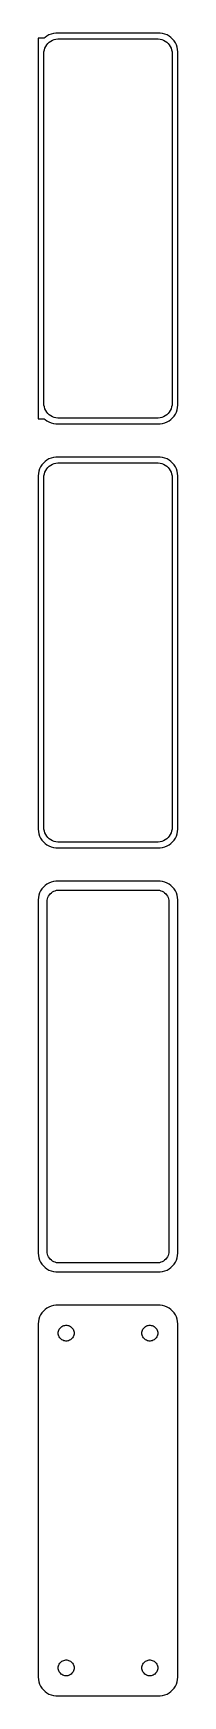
# Model space of a CAD drawing. Header units: metres. Extents: x -19 to 19, y 404 to 850.
import ezdxf

# ---------------------------------------------------------------- set-up
doc = ezdxf.new("R2010")
doc.units = ezdxf.units.M

msp = doc.modelspace()

# ---------------------------------------------------------------- linework, layer by layer
for p, q in [((-16.9371, 849.353), (-17.15, 849.153)), ((-16.4291, 849.722), (-16.9371, 849.353)), ((-15.8789, 850.024), (-16.4291, 849.722)), ((-15.2951, 850.255), (-15.8789, 850.024)), ((-14.6869, 850.411), (-15.2951, 850.255)), ((-14.0639, 850.49), (-14.6869, 850.411)), ((14.0639, 850.49), (-14.0639, 850.49)), ((14.6869, 850.411), (14.0639, 850.49)), ((15.2951, 850.255), (14.6869, 850.411)), ((15.8789, 850.024), (15.2951, 850.255)), ((16.4291, 849.722), (15.8789, 850.024)), ((16.9371, 849.353), (16.4291, 849.722)), ((17.3948, 848.923), (16.9371, 849.353)), ((-17.15, 849.153), (-18.75, 849.153)), ((-18.75, 849.153), (-18.75, 746.847)), ((-17.25, 845), (-17.2184, 845.501)), ((-17.25, 751), (-17.25, 845)), ((-17.2184, 845.501), (-17.1243, 845.995)), ((-17.1243, 845.995), (-16.9691, 846.472)), ((-16.9691, 846.472), (-16.7552, 846.927)), ((-16.7552, 846.927), (-16.4861, 847.351)), ((-16.4861, 847.351), (-16.1659, 847.738)), ((-16.1659, 847.738), (-15.7997, 848.082)), ((-15.7997, 848.082), (-15.3933, 848.377)), ((-15.3933, 848.377), (-14.9531, 848.619)), ((-14.9531, 848.619), (-14.4861, 848.804)), ((-14.4861, 848.804), (-13.9995, 848.929)), ((-13.9995, 848.929), (-13.5012, 848.992)), ((-13.5012, 848.992), (13.5012, 848.992)), ((13.5012, 848.992), (13.9995, 848.929)), ((13.9995, 848.929), (14.4861, 848.804)), ((14.4861, 848.804), (14.9531, 848.619)), ((14.9531, 848.619), (15.3933, 848.377)), ((15.3933, 848.377), (15.7997, 848.082)), ((15.7997, 848.082), (16.1659, 847.738)), ((16.1659, 847.738), (16.4861, 847.351)), ((16.4861, 847.351), (16.7552, 846.927)), ((16.7552, 846.927), (16.9691, 846.472)), ((16.9691, 846.472), (17.1243, 845.995)), ((17.1243, 845.995), (17.2184, 845.501)), ((17.2184, 845.501), (17.25, 845)), ((17.25, 845), (17.25, 751)), ((17.7951, 848.439), (17.3948, 848.923)), ((18.1315, 847.909), (17.7951, 848.439)), ((18.3989, 847.341), (18.1315, 847.909)), ((18.5929, 846.743), (18.3989, 847.341)), ((18.7106, 846.127), (18.5929, 846.743)), ((18.75, 845.5), (18.7106, 846.127)), ((18.75, 750.5), (18.75, 845.5)), ((-17.2184, 750.499), (-17.25, 751)), ((17.25, 751), (17.2184, 750.499)), ((-18.75, 746.847), (-17.15, 746.847)), ((-17.1243, 750.005), (-17.2184, 750.499)), ((-17.15, 746.847), (-16.9371, 746.647)), ((-16.9691, 749.528), (-17.1243, 750.005)), ((-16.7552, 749.073), (-16.9691, 749.528)), ((-16.9371, 746.647), (-16.4291, 746.278)), ((-16.4861, 748.649), (-16.7552, 749.073)), ((-16.1659, 748.262), (-16.4861, 748.649)), ((-15.7997, 747.918), (-16.1659, 748.262)), ((-15.3933, 747.623), (-15.7997, 747.918)), ((-14.9531, 747.381), (-15.3933, 747.623)), ((-14.4861, 747.196), (-14.9531, 747.381)), ((-13.9995, 747.071), (-14.4861, 747.196)), ((-13.5012, 747.008), (-13.9995, 747.071)), ((13.5012, 747.008), (-13.5012, 747.008)), ((13.9995, 747.071), (13.5012, 747.008)), ((14.4861, 747.196), (13.9995, 747.071)), ((14.9531, 747.381), (14.4861, 747.196)), ((15.3933, 747.623), (14.9531, 747.381)), ((15.7997, 747.918), (15.3933, 747.623)), ((16.1659, 748.262), (15.7997, 747.918)), ((16.4861, 748.649), (16.1659, 748.262)), ((16.4291, 746.278), (16.9371, 746.647)), ((16.7552, 749.073), (16.4861, 748.649)), ((16.9691, 749.528), (16.7552, 749.073)), ((16.9371, 746.647), (17.3948, 747.077)), ((17.1243, 750.005), (16.9691, 749.528)), ((17.2184, 750.499), (17.1243, 750.005)), ((17.3948, 747.077), (17.7951, 747.561)), ((17.7951, 747.561), (18.1315, 748.091)), ((18.1315, 748.091), (18.3989, 748.659)), ((18.3989, 748.659), (18.5929, 749.257)), ((18.5929, 749.257), (18.7106, 749.873)), ((18.7106, 749.873), (18.75, 750.5)), ((-16.4291, 746.278), (-15.8789, 745.976)), ((-15.8789, 745.976), (-15.2951, 745.745)), ((-15.2951, 745.745), (-14.6869, 745.589)), ((-14.6869, 745.589), (-14.0639, 745.51)), ((-14.0639, 745.51), (14.0639, 745.51)), ((14.0639, 745.51), (14.6869, 745.589)), ((14.6869, 745.589), (15.2951, 745.745)), ((15.2951, 745.745), (15.8789, 745.976)), ((15.8789, 745.976), (16.4291, 746.278)), ((-18.3989, 733.341), (-18.5929, 732.743)), ((-18.1315, 733.909), (-18.3989, 733.341)), ((-17.7951, 734.439), (-18.1315, 733.909)), ((-17.3948, 734.923), (-17.7951, 734.439)), ((-16.9371, 735.353), (-17.3948, 734.923)), ((-16.4291, 735.722), (-16.9371, 735.353)), ((-16.7552, 732.927), (-16.4861, 733.351)), ((-16.4861, 733.351), (-16.1659, 733.738)), ((-15.8789, 736.024), (-16.4291, 735.722)), ((-16.1659, 733.738), (-15.7997, 734.082)), ((-15.2951, 736.255), (-15.8789, 736.024)), ((-15.7997, 734.082), (-15.3933, 734.377)), ((-15.3933, 734.377), (-14.9531, 734.619)), ((-14.6869, 736.411), (-15.2951, 736.255)), ((-14.9531, 734.619), (-14.4861, 734.804)), ((-14.0639, 736.49), (-14.6869, 736.411)), ((-14.4861, 734.804), (-13.9995, 734.929)), ((14.0639, 736.49), (-14.0639, 736.49)), ((-13.9995, 734.929), (-13.5012, 734.992)), ((-13.5012, 734.992), (13.5012, 734.992)), ((13.5012, 734.992), (13.9995, 734.929)), ((13.9995, 734.929), (14.4861, 734.804)), ((14.6869, 736.411), (14.0639, 736.49)), ((14.4861, 734.804), (14.9531, 734.619)), ((15.2951, 736.255), (14.6869, 736.411)), ((14.9531, 734.619), (15.3933, 734.377)), ((15.8789, 736.024), (15.2951, 736.255)), ((15.3933, 734.377), (15.7997, 734.082)), ((15.7997, 734.082), (16.1659, 733.738)), ((16.4291, 735.722), (15.8789, 736.024)), ((16.1659, 733.738), (16.4861, 733.351)), ((16.9371, 735.353), (16.4291, 735.722)), ((16.4861, 733.351), (16.7552, 732.927)), ((17.3948, 734.923), (16.9371, 735.353)), ((17.7951, 734.439), (17.3948, 734.923)), ((18.1315, 733.909), (17.7951, 734.439)), ((18.3989, 733.341), (18.1315, 733.909)), ((18.5929, 732.743), (18.3989, 733.341)), ((-18.7106, 732.127), (-18.75, 731.5)), ((-18.75, 731.5), (-18.75, 636.5)), ((-18.5929, 732.743), (-18.7106, 732.127)), ((-17.25, 731), (-17.2184, 731.501)), ((-17.25, 637), (-17.25, 731)), ((-17.2184, 731.501), (-17.1243, 731.995)), ((-17.1243, 731.995), (-16.9691, 732.472)), ((-16.9691, 732.472), (-16.7552, 732.927)), ((16.7552, 732.927), (16.9691, 732.472)), ((16.9691, 732.472), (17.1243, 731.995)), ((17.1243, 731.995), (17.2184, 731.501)), ((17.2184, 731.501), (17.25, 731)), ((17.25, 731), (17.25, 637)), ((18.7106, 732.127), (18.5929, 732.743)), ((18.75, 731.5), (18.7106, 732.127)), ((18.75, 636.5), (18.75, 731.5)), ((-18.75, 636.5), (-18.7106, 635.873)), ((-18.7106, 635.873), (-18.5929, 635.257)), ((-18.5929, 635.257), (-18.3989, 634.659)), ((-17.2184, 636.499), (-17.25, 637)), ((-17.1243, 636.005), (-17.2184, 636.499)), ((-16.9691, 635.528), (-17.1243, 636.005)), ((-16.7552, 635.073), (-16.9691, 635.528)), ((-16.4861, 634.649), (-16.7552, 635.073)), ((16.7552, 635.073), (16.4861, 634.649)), ((16.9691, 635.528), (16.7552, 635.073)), ((17.1243, 636.005), (16.9691, 635.528)), ((17.2184, 636.499), (17.1243, 636.005)), ((17.25, 637), (17.2184, 636.499)), ((18.3989, 634.659), (18.5929, 635.257)), ((18.5929, 635.257), (18.7106, 635.873)), ((18.7106, 635.873), (18.75, 636.5)), ((-18.3989, 634.659), (-18.1315, 634.091)), ((-18.1315, 634.091), (-17.7951, 633.561)), ((-17.7951, 633.561), (-17.3948, 633.077)), ((-17.3948, 633.077), (-16.9371, 632.647)), ((-16.9371, 632.647), (-16.4291, 632.278)), ((-16.1659, 634.262), (-16.4861, 634.649)), ((-16.4291, 632.278), (-15.8789, 631.976)), ((-15.7997, 633.918), (-16.1659, 634.262)), ((-15.8789, 631.976), (-15.2951, 631.745)), ((-15.3933, 633.623), (-15.7997, 633.918)), ((-14.9531, 633.381), (-15.3933, 633.623)), ((-15.2951, 631.745), (-14.6869, 631.589)), ((-14.4861, 633.196), (-14.9531, 633.381)), ((-14.6869, 631.589), (-14.0639, 631.51)), ((-13.9995, 633.071), (-14.4861, 633.196)), ((-14.0639, 631.51), (14.0639, 631.51)), ((-13.5012, 633.008), (-13.9995, 633.071)), ((13.5012, 633.008), (-13.5012, 633.008)), ((13.9995, 633.071), (13.5012, 633.008)), ((14.4861, 633.196), (13.9995, 633.071)), ((14.0639, 631.51), (14.6869, 631.589)), ((14.9531, 633.381), (14.4861, 633.196)), ((14.6869, 631.589), (15.2951, 631.745)), ((15.3933, 633.623), (14.9531, 633.381)), ((15.2951, 631.745), (15.8789, 631.976)), ((15.7997, 633.918), (15.3933, 633.623)), ((16.1659, 634.262), (15.7997, 633.918)), ((15.8789, 631.976), (16.4291, 632.278)), ((16.4861, 634.649), (16.1659, 634.262)), ((16.4291, 632.278), (16.9371, 632.647)), ((16.9371, 632.647), (17.3948, 633.077)), ((17.3948, 633.077), (17.7951, 633.561)), ((17.7951, 633.561), (18.1315, 634.091)), ((18.1315, 634.091), (18.3989, 634.659)), ((-16.9371, 621.353), (-17.3948, 620.923)), ((-16.4291, 621.722), (-16.9371, 621.353)), ((-15.8789, 622.024), (-16.4291, 621.722)), ((-15.2951, 622.255), (-15.8789, 622.024)), ((-14.6869, 622.411), (-15.2951, 622.255)), ((-14.0639, 622.49), (-14.6869, 622.411)), ((14.0639, 622.49), (-14.0639, 622.49)), ((14.6869, 622.411), (14.0639, 622.49)), ((15.2951, 622.255), (14.6869, 622.411)), ((15.8789, 622.024), (15.2951, 622.255)), ((16.4291, 621.722), (15.8789, 622.024)), ((16.9371, 621.353), (16.4291, 621.722)), ((17.3948, 620.923), (16.9371, 621.353)), ((-18.7106, 618.127), (-18.75, 617.5)), ((-18.75, 617.5), (-18.75, 522.5)), ((-18.5929, 618.743), (-18.7106, 618.127)), ((-18.3989, 619.341), (-18.5929, 618.743)), ((-18.1315, 619.909), (-18.3989, 619.341)), ((-17.7951, 620.439), (-18.1315, 619.909)), ((-17.3948, 620.923), (-17.7951, 620.439)), ((-16.3629, 617), (-16.3384, 617.39)), ((-16.3629, 523), (-16.3629, 617)), ((-16.3384, 617.39), (-16.2651, 617.774)), ((-16.2651, 617.774), (-16.1443, 618.146)), ((-16.1443, 618.146), (-15.9779, 618.5)), ((-15.9779, 618.5), (-15.7684, 618.83)), ((-15.7684, 618.83), (-15.5192, 619.131)), ((-15.5192, 619.131), (-15.2342, 619.399)), ((-15.2342, 619.399), (-14.918, 619.628)), ((-14.918, 619.628), (-14.5754, 619.817)), ((-14.5754, 619.817), (-14.2119, 619.961)), ((-14.2119, 619.961), (-13.8333, 620.058)), ((-13.8333, 620.058), (-13.4454, 620.107)), ((-13.4454, 620.107), (13.4454, 620.107)), ((13.4454, 620.107), (13.8333, 620.058)), ((13.8333, 620.058), (14.2119, 619.961)), ((14.2119, 619.961), (14.5754, 619.817)), ((14.5754, 619.817), (14.918, 619.628)), ((14.918, 619.628), (15.2342, 619.399)), ((15.2342, 619.399), (15.5192, 619.131)), ((15.5192, 619.131), (15.7684, 618.83)), ((15.7684, 618.83), (15.9779, 618.5)), ((15.9779, 618.5), (16.1443, 618.146)), ((16.1443, 618.146), (16.2651, 617.774)), ((16.2651, 617.774), (16.3384, 617.39)), ((16.3384, 617.39), (16.3629, 617)), ((16.3629, 617), (16.3629, 523)), ((17.7951, 620.439), (17.3948, 620.923)), ((18.1315, 619.909), (17.7951, 620.439)), ((18.3989, 619.341), (18.1315, 619.909)), ((18.5929, 618.743), (18.3989, 619.341)), ((18.7106, 618.127), (18.5929, 618.743)), ((18.75, 617.5), (18.7106, 618.127)), ((18.75, 522.5), (18.75, 617.5)), ((-16.3384, 522.61), (-16.3629, 523)), ((16.3629, 523), (16.3384, 522.61)), ((-18.75, 522.5), (-18.7106, 521.873)), ((-18.7106, 521.873), (-18.5929, 521.257)), ((-18.5929, 521.257), (-18.3989, 520.659)), ((-18.3989, 520.659), (-18.1315, 520.091)), ((-18.1315, 520.091), (-17.7951, 519.561)), ((-17.7951, 519.561), (-17.3948, 519.077)), ((-17.3948, 519.077), (-16.9371, 518.647)), ((-16.9371, 518.647), (-16.4291, 518.278)), ((-16.2651, 522.226), (-16.3384, 522.61)), ((-16.1443, 521.854), (-16.2651, 522.226)), ((-15.9779, 521.5), (-16.1443, 521.854)), ((-15.7684, 521.17), (-15.9779, 521.5)), ((-15.5192, 520.869), (-15.7684, 521.17)), ((-15.2342, 520.601), (-15.5192, 520.869)), ((-14.918, 520.372), (-15.2342, 520.601)), ((-14.5754, 520.183), (-14.918, 520.372)), ((-14.2119, 520.039), (-14.5754, 520.183)), ((-13.8333, 519.942), (-14.2119, 520.039)), ((-13.4454, 519.893), (-13.8333, 519.942)), ((13.4454, 519.893), (-13.4454, 519.893)), ((13.8333, 519.942), (13.4454, 519.893)), ((14.2119, 520.039), (13.8333, 519.942)), ((14.5754, 520.183), (14.2119, 520.039)), ((14.918, 520.372), (14.5754, 520.183)), ((15.2342, 520.601), (14.918, 520.372)), ((15.5192, 520.869), (15.2342, 520.601)), ((15.7684, 521.17), (15.5192, 520.869)), ((15.9779, 521.5), (15.7684, 521.17)), ((16.1443, 521.854), (15.9779, 521.5)), ((16.2651, 522.226), (16.1443, 521.854)), ((16.3384, 522.61), (16.2651, 522.226)), ((16.4291, 518.278), (16.9371, 518.647)), ((16.9371, 518.647), (17.3948, 519.077)), ((17.3948, 519.077), (17.7951, 519.561)), ((17.7951, 519.561), (18.1315, 520.091)), ((18.1315, 520.091), (18.3989, 520.659)), ((18.3989, 520.659), (18.5929, 521.257)), ((18.5929, 521.257), (18.7106, 521.873)), ((18.7106, 521.873), (18.75, 522.5)), ((-16.4291, 518.278), (-15.8789, 517.976)), ((-15.8789, 517.976), (-15.2951, 517.745)), ((-15.2951, 517.745), (-14.6869, 517.589)), ((-14.6869, 517.589), (-14.0639, 517.51)), ((-14.0639, 517.51), (14.0639, 517.51)), ((14.0639, 517.51), (14.6869, 517.589)), ((14.6869, 517.589), (15.2951, 517.745)), ((15.2951, 517.745), (15.8789, 517.976)), ((15.8789, 517.976), (16.4291, 518.278)), ((-18.3989, 505.341), (-18.5929, 504.743)), ((-18.1315, 505.909), (-18.3989, 505.341)), ((-17.7951, 506.439), (-18.1315, 505.909)), ((-17.3948, 506.923), (-17.7951, 506.439)), ((-16.9371, 507.353), (-17.3948, 506.923)), ((-16.4291, 507.722), (-16.9371, 507.353)), ((-15.8789, 508.024), (-16.4291, 507.722)), ((-15.2951, 508.255), (-15.8789, 508.024)), ((-14.6869, 508.411), (-15.2951, 508.255)), ((-14.0639, 508.49), (-14.6869, 508.411)), ((14.0639, 508.49), (-14.0639, 508.49)), ((14.6869, 508.411), (14.0639, 508.49)), ((15.2951, 508.255), (14.6869, 508.411)), ((15.8789, 508.024), (15.2951, 508.255)), ((16.4291, 507.722), (15.8789, 508.024)), ((16.9371, 507.353), (16.4291, 507.722)), ((17.3948, 506.923), (16.9371, 507.353)), ((17.7951, 506.439), (17.3948, 506.923)), ((18.1315, 505.909), (17.7951, 506.439)), ((18.3989, 505.341), (18.1315, 505.909)), ((18.5929, 504.743), (18.3989, 505.341)), ((-18.7106, 504.127), (-18.75, 503.5)), ((-18.75, 503.5), (-18.75, 408.5)), ((-18.5929, 504.743), (-18.7106, 504.127)), ((-13.3853, 501), (-13.3685, 501.268)), ((-13.3685, 500.732), (-13.3853, 501)), ((-13.3685, 501.268), (-13.3182, 501.531)), ((-13.3182, 500.469), (-13.3685, 500.732)), ((-13.3182, 501.531), (-13.2353, 501.786)), ((-13.2353, 501.786), (-13.1212, 502.029)), ((-13.1212, 502.029), (-12.9775, 502.255)), ((-12.9775, 502.255), (-12.8065, 502.462)), ((-12.8065, 502.462), (-12.6111, 502.645)), ((-12.6111, 502.645), (-12.3941, 502.803)), ((-12.3941, 502.803), (-12.1591, 502.932)), ((-12.1591, 502.932), (-11.9098, 503.031)), ((-11.9098, 503.031), (-11.6501, 503.097)), ((-11.6501, 503.097), (-11.3841, 503.131)), ((-11.3841, 503.131), (-11.1159, 503.131)), ((-11.1159, 503.131), (-10.8499, 503.097)), ((-10.8499, 503.097), (-10.5901, 503.031)), ((-10.5901, 503.031), (-10.3408, 502.932)), ((-10.3408, 502.932), (-10.1059, 502.803)), ((-10.1059, 502.803), (-9.8889, 502.645)), ((-9.8889, 502.645), (-9.69344, 502.462)), ((-9.69344, 502.462), (-9.52251, 502.255)), ((-9.52251, 502.255), (-9.37881, 502.029)), ((-9.37881, 502.029), (-9.26465, 501.786)), ((-9.26465, 501.786), (-9.18178, 501.531)), ((-9.18178, 501.531), (-9.13153, 501.268)), ((-9.13153, 500.732), (-9.18178, 500.469)), ((-9.13153, 501.268), (-9.1147, 501)), ((-9.1147, 501), (-9.13153, 500.732)), ((9.1147, 501), (9.13153, 501.268)), ((9.13153, 500.732), (9.1147, 501)), ((9.13153, 501.268), (9.18178, 501.531)), ((9.18178, 500.469), (9.13153, 500.732)), ((9.18178, 501.531), (9.26465, 501.786)), ((9.26465, 501.786), (9.37881, 502.029)), ((9.37881, 502.029), (9.52251, 502.255)), ((9.52251, 502.255), (9.69344, 502.462)), ((9.69344, 502.462), (9.8889, 502.645)), ((9.8889, 502.645), (10.1059, 502.803)), ((10.1059, 502.803), (10.3408, 502.932)), ((10.3408, 502.932), (10.5901, 503.031)), ((10.5901, 503.031), (10.8499, 503.097)), ((10.8499, 503.097), (11.1159, 503.131)), ((11.1159, 503.131), (11.3841, 503.131)), ((11.3841, 503.131), (11.6501, 503.097)), ((11.6501, 503.097), (11.9098, 503.031)), ((11.9098, 503.031), (12.1591, 502.932)), ((12.1591, 502.932), (12.3941, 502.803)), ((12.3941, 502.803), (12.6111, 502.645)), ((12.6111, 502.645), (12.8065, 502.462)), ((12.8065, 502.462), (12.9775, 502.255)), ((12.9775, 502.255), (13.1212, 502.029)), ((13.1212, 502.029), (13.2353, 501.786)), ((13.2353, 501.786), (13.3182, 501.531)), ((13.3182, 501.531), (13.3685, 501.268)), ((13.3685, 500.732), (13.3182, 500.469)), ((13.3685, 501.268), (13.3853, 501)), ((13.3853, 501), (13.3685, 500.732)), ((18.7106, 504.127), (18.5929, 504.743)), ((18.75, 503.5), (18.7106, 504.127)), ((18.75, 408.5), (18.75, 503.5)), ((-13.2353, 500.214), (-13.3182, 500.469)), ((-13.1212, 499.971), (-13.2353, 500.214)), ((-12.9775, 499.745), (-13.1212, 499.971)), ((-12.8065, 499.538), (-12.9775, 499.745)), ((-12.6111, 499.355), (-12.8065, 499.538)), ((-12.3941, 499.197), (-12.6111, 499.355)), ((-12.1591, 499.068), (-12.3941, 499.197)), ((-11.9098, 498.969), (-12.1591, 499.068)), ((-11.6501, 498.903), (-11.9098, 498.969)), ((-11.3841, 498.869), (-11.6501, 498.903)), ((-11.1159, 498.869), (-11.3841, 498.869)), ((-10.8499, 498.903), (-11.1159, 498.869)), ((-10.5901, 498.969), (-10.8499, 498.903)), ((-10.3408, 499.068), (-10.5901, 498.969)), ((-10.1059, 499.197), (-10.3408, 499.068)), ((-9.8889, 499.355), (-10.1059, 499.197)), ((-9.69344, 499.538), (-9.8889, 499.355)), ((-9.52251, 499.745), (-9.69344, 499.538)), ((-9.37881, 499.971), (-9.52251, 499.745)), ((-9.26465, 500.214), (-9.37881, 499.971)), ((-9.18178, 500.469), (-9.26465, 500.214)), ((9.26465, 500.214), (9.18178, 500.469)), ((9.37881, 499.971), (9.26465, 500.214)), ((9.52251, 499.745), (9.37881, 499.971)), ((9.69344, 499.538), (9.52251, 499.745)), ((9.8889, 499.355), (9.69344, 499.538)), ((10.1059, 499.197), (9.8889, 499.355)), ((10.3408, 499.068), (10.1059, 499.197)), ((10.5901, 498.969), (10.3408, 499.068)), ((10.8499, 498.903), (10.5901, 498.969)), ((11.1159, 498.869), (10.8499, 498.903)), ((11.3841, 498.869), (11.1159, 498.869)), ((11.6501, 498.903), (11.3841, 498.869)), ((11.9098, 498.969), (11.6501, 498.903)), ((12.1591, 499.068), (11.9098, 498.969)), ((12.3941, 499.197), (12.1591, 499.068)), ((12.6111, 499.355), (12.3941, 499.197)), ((12.8065, 499.538), (12.6111, 499.355)), ((12.9775, 499.745), (12.8065, 499.538)), ((13.1212, 499.971), (12.9775, 499.745)), ((13.2353, 500.214), (13.1212, 499.971)), ((13.3182, 500.469), (13.2353, 500.214)), ((-13.3853, 411), (-13.3685, 411.268)), ((-13.3685, 411.268), (-13.3182, 411.531)), ((-13.3182, 411.531), (-13.2353, 411.786)), ((-13.2353, 411.786), (-13.1212, 412.029)), ((-13.1212, 412.029), (-12.9775, 412.255)), ((-12.9775, 412.255), (-12.8065, 412.462)), ((-12.8065, 412.462), (-12.6111, 412.645)), ((-12.6111, 412.645), (-12.3941, 412.803)), ((-12.3941, 412.803), (-12.1591, 412.932)), ((-12.1591, 412.932), (-11.9098, 413.031)), ((-11.9098, 413.031), (-11.6501, 413.097)), ((-11.6501, 413.097), (-11.3841, 413.131)), ((-11.3841, 413.131), (-11.1159, 413.131)), ((-11.1159, 413.131), (-10.8499, 413.097)), ((-10.8499, 413.097), (-10.5901, 413.031)), ((-10.5901, 413.031), (-10.3408, 412.932)), ((-10.3408, 412.932), (-10.1059, 412.803)), ((-10.1059, 412.803), (-9.8889, 412.645)), ((-9.8889, 412.645), (-9.69344, 412.462)), ((-9.69344, 412.462), (-9.52251, 412.255)), ((-9.52251, 412.255), (-9.37881, 412.029)), ((-9.37881, 412.029), (-9.26465, 411.786)), ((-9.26465, 411.786), (-9.18178, 411.531)), ((-9.18178, 411.531), (-9.13153, 411.268)), ((-9.13153, 411.268), (-9.1147, 411)), ((9.1147, 411), (9.13153, 411.268)), ((9.13153, 411.268), (9.18178, 411.531)), ((9.18178, 411.531), (9.26465, 411.786)), ((9.26465, 411.786), (9.37881, 412.029)), ((9.37881, 412.029), (9.52251, 412.255)), ((9.52251, 412.255), (9.69344, 412.462)), ((9.69344, 412.462), (9.8889, 412.645)), ((9.8889, 412.645), (10.1059, 412.803)), ((10.1059, 412.803), (10.3408, 412.932)), ((10.3408, 412.932), (10.5901, 413.031)), ((10.5901, 413.031), (10.8499, 413.097)), ((10.8499, 413.097), (11.1159, 413.131)), ((11.1159, 413.131), (11.3841, 413.131)), ((11.3841, 413.131), (11.6501, 413.097)), ((11.6501, 413.097), (11.9098, 413.031)), ((11.9098, 413.031), (12.1591, 412.932)), ((12.1591, 412.932), (12.3941, 412.803)), ((12.3941, 412.803), (12.6111, 412.645)), ((12.6111, 412.645), (12.8065, 412.462)), ((12.8065, 412.462), (12.9775, 412.255)), ((12.9775, 412.255), (13.1212, 412.029)), ((13.1212, 412.029), (13.2353, 411.786)), ((13.2353, 411.786), (13.3182, 411.531)), ((13.3182, 411.531), (13.3685, 411.268)), ((13.3685, 411.268), (13.3853, 411)), ((-18.75, 408.5), (-18.7106, 407.873)), ((-18.7106, 407.873), (-18.5929, 407.257)), ((-18.5929, 407.257), (-18.3989, 406.659)), ((-13.3685, 410.732), (-13.3853, 411)), ((-13.3182, 410.469), (-13.3685, 410.732)), ((-13.2353, 410.214), (-13.3182, 410.469)), ((-13.1212, 409.971), (-13.2353, 410.214)), ((-12.9775, 409.745), (-13.1212, 409.971)), ((-12.8065, 409.538), (-12.9775, 409.745)), ((-12.6111, 409.355), (-12.8065, 409.538)), ((-12.3941, 409.197), (-12.6111, 409.355)), ((-12.1591, 409.068), (-12.3941, 409.197)), ((-11.9098, 408.969), (-12.1591, 409.068)), ((-11.6501, 408.903), (-11.9098, 408.969)), ((-11.3841, 408.869), (-11.6501, 408.903)), ((-11.1159, 408.869), (-11.3841, 408.869)), ((-10.8499, 408.903), (-11.1159, 408.869)), ((-10.5901, 408.969), (-10.8499, 408.903)), ((-10.3408, 409.068), (-10.5901, 408.969)), ((-10.1059, 409.197), (-10.3408, 409.068)), ((-9.8889, 409.355), (-10.1059, 409.197)), ((-9.69344, 409.538), (-9.8889, 409.355)), ((-9.52251, 409.745), (-9.69344, 409.538)), ((-9.37881, 409.971), (-9.52251, 409.745)), ((-9.26465, 410.214), (-9.37881, 409.971)), ((-9.18178, 410.469), (-9.26465, 410.214)), ((-9.13153, 410.732), (-9.18178, 410.469)), ((-9.1147, 411), (-9.13153, 410.732)), ((9.13153, 410.732), (9.1147, 411)), ((9.18178, 410.469), (9.13153, 410.732)), ((9.26465, 410.214), (9.18178, 410.469)), ((9.37881, 409.971), (9.26465, 410.214)), ((9.52251, 409.745), (9.37881, 409.971)), ((9.69344, 409.538), (9.52251, 409.745)), ((9.8889, 409.355), (9.69344, 409.538)), ((10.1059, 409.197), (9.8889, 409.355)), ((10.3408, 409.068), (10.1059, 409.197)), ((10.5901, 408.969), (10.3408, 409.068)), ((10.8499, 408.903), (10.5901, 408.969)), ((11.1159, 408.869), (10.8499, 408.903)), ((11.3841, 408.869), (11.1159, 408.869)), ((11.6501, 408.903), (11.3841, 408.869)), ((11.9098, 408.969), (11.6501, 408.903)), ((12.1591, 409.068), (11.9098, 408.969)), ((12.3941, 409.197), (12.1591, 409.068)), ((12.6111, 409.355), (12.3941, 409.197)), ((12.8065, 409.538), (12.6111, 409.355)), ((12.9775, 409.745), (12.8065, 409.538)), ((13.1212, 409.971), (12.9775, 409.745)), ((13.2353, 410.214), (13.1212, 409.971)), ((13.3182, 410.469), (13.2353, 410.214)), ((13.3685, 410.732), (13.3182, 410.469)), ((13.3853, 411), (13.3685, 410.732)), ((18.3989, 406.659), (18.5929, 407.257)), ((18.5929, 407.257), (18.7106, 407.873)), ((18.7106, 407.873), (18.75, 408.5)), ((-18.3989, 406.659), (-18.1315, 406.091)), ((-18.1315, 406.091), (-17.7951, 405.561)), ((-17.7951, 405.561), (-17.3948, 405.077)), ((-17.3948, 405.077), (-16.9371, 404.647)), ((-16.9371, 404.647), (-16.4291, 404.278)), ((-16.4291, 404.278), (-15.8789, 403.976)), ((-15.8789, 403.976), (-15.2951, 403.745)), ((-15.2951, 403.745), (-14.6869, 403.589)), ((-14.6869, 403.589), (-14.0639, 403.51)), ((-14.0639, 403.51), (14.0639, 403.51)), ((14.0639, 403.51), (14.6869, 403.589)), ((14.6869, 403.589), (15.2951, 403.745)), ((15.2951, 403.745), (15.8789, 403.976)), ((15.8789, 403.976), (16.4291, 404.278)), ((16.4291, 404.278), (16.9371, 404.647)), ((16.9371, 404.647), (17.3948, 405.077)), ((17.3948, 405.077), (17.7951, 405.561)), ((17.7951, 405.561), (18.1315, 406.091)), ((18.1315, 406.091), (18.3989, 406.659))]:
    msp.add_line(p, q)

doc.saveas('drawing.dxf')
